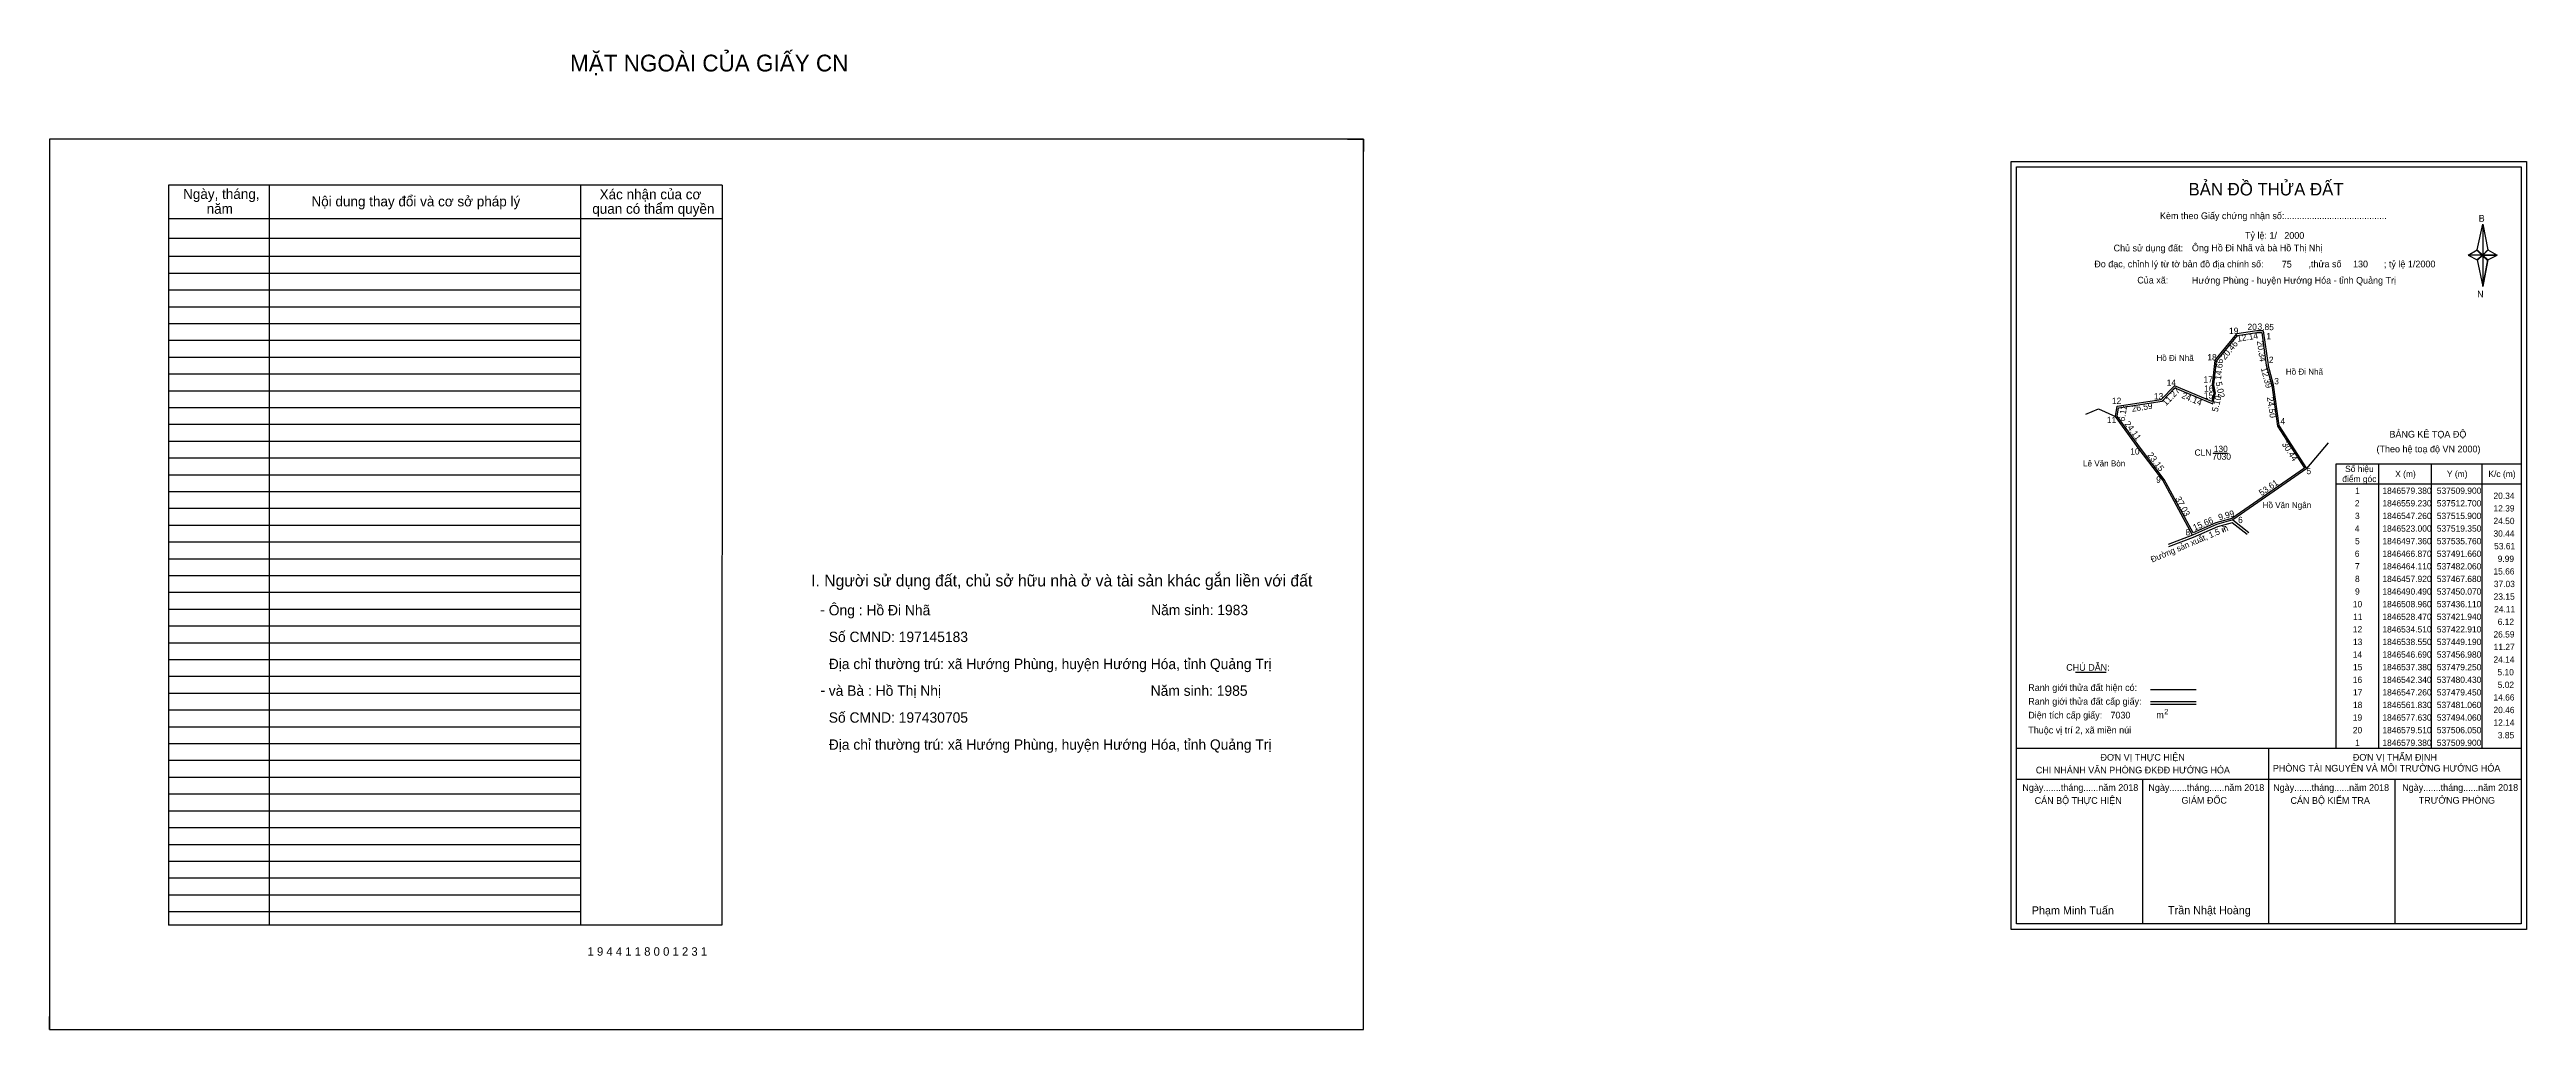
# Model space of a CAD drawing. Extents: x 535373 to 537667, y 1846164 to 1846747.
# Drawn here: x 536192 to 537667, y 1846164 to 1846747 of the extents above; entities that cross this region are included whole.
import ezdxf

# ---------------------------------------------------------------- set-up
doc = ezdxf.new("R2010")
doc.units = 0
for name, color, linetype in [('Level 1', 7, 'Continuous'), ('Level 10', 7, 'Continuous'), ('Level 11', 7, 'Continuous'), ('Level 6', 7, 'Continuous'), ('Level 63', 7, 'Continuous'), ('Level 7', 7, 'Continuous'), ('Level 8', 7, 'Continuous')]:
    doc.layers.add(name, color=color, linetype=linetype)

msp = doc.modelspace()

# ---------------------------------------------------------------- linework, layer by layer
at = {"layer": 'Level 1'}
for p, q in [((537363, 1846677), (537363, 1846677)), ((537637.3, 1846627.6), (537640.5, 1846643)), ((537640.5, 1846643), (537640.5, 1846624.5)), ((537640.5, 1846643), (537643.6, 1846627.6)), ((537631.8, 1846624.5), (537637.3, 1846627.6)), ((537637.3, 1846627.6), (537640.5, 1846624.5)), ((537640.2, 1846624.2), (537637.3, 1846627.2)), ((537640.5, 1846624.5), (537637.3, 1846621.6)), ((537640.2, 1846624.2), (537637.3, 1846621.2)), ((537637.3, 1846621.2), (537640.2, 1846624.2)), ((537637.3, 1846621.6), (537640.5, 1846605.8)), ((537643.4, 1846627.2), (537640.2, 1846624.2)), ((537640.2, 1846624.2), (537643.4, 1846627.2)), ((537643.4, 1846621.2), (537640.2, 1846624.2)), ((537643.6, 1846627.6), (537640.5, 1846624.5)), ((537640.5, 1846624.5), (537640.5, 1846605.8)), ((537640.5, 1846624.5), (537649.1, 1846624.5)), ((537640.5, 1846624.5), (537643.6, 1846621.6)), ((537643.6, 1846621.6), (537640.5, 1846605.8)), ((537643.6, 1846621.6), (537649.1, 1846624.5)), ((537398.1, 1846376.3), (537416.3, 1846376.3)), ((537442.7, 1846366), (537469.9, 1846366)), ((537442.7, 1846358.9), (537469.9, 1846358.9)), ((537442.7, 1846357.2), (537469.9, 1846357.2)), ((537534, 1846330.8), (537363, 1846330.8)), ((537663.3, 1846330.8), (537495.6, 1846330.8)), ((537513.2, 1846226.4), (537513.2, 1846330.8)), ((537663.3, 1846312.3), (537363, 1846312.3)), ((537438.1, 1846226.4), (537438.1, 1846312.3)), ((537588.3, 1846226.4), (537588.3, 1846312.3)), ((537663.3, 1846226.4), (537663.3, 1846226.4))]:
    msp.add_line(p, q, dxfattribs=at)
for points in [[(537637.3, 1846627.6), (537640.5, 1846643), (537640.5, 1846624.5)], [(537631.8, 1846624.5), (537637.3, 1846621.6), (537640.5, 1846624.5)], [(537640.5, 1846624.5), (537643.6, 1846627.6), (537649.1, 1846624.5)], [(537640.5, 1846624.5), (537640.5, 1846605.8), (537643.6, 1846621.6)]]:
    msp.add_lwpolyline(points, close=True, dxfattribs=at)
at = {"layer": 'Level 10'}
for p, q in [((536964.8, 1846693.6), (536974.4, 1846693.6)), ((536974.4, 1846693.6), (536974.4, 1846686.2)), ((536192.2, 1846163.6), (536192.2, 1846171.4)), ((536192.2, 1846163.6), (536199.2, 1846163.6))]:
    msp.add_line(p, q, dxfattribs=at)
msp.add_lwpolyline([(536192.2, 1846163.6), (536974.4, 1846163.6), (536974.4, 1846693.6), (536192.2, 1846693.6)], close=True, dxfattribs=at)
at = {"layer": 'Level 63'}
for p, q in [((537481.1, 1846561.8), (537494.1, 1846577.6)), ((537506.1, 1846579.5), (537494.1, 1846577.6)), ((537509.9, 1846579.4), (537506.1, 1846579.5)), ((537509.9, 1846579.4), (537512.7, 1846559.2)), ((537481.1, 1846561.8), (537479.4, 1846547.3)), ((537449.2, 1846538.6), (537457, 1846546.7)), ((537479.2, 1846537.4), (537457, 1846546.7)), ((537479.4, 1846547.3), (537480.4, 1846542.3)), ((537515.9, 1846547.3), (537512.7, 1846559.2)), ((537519.3, 1846523), (537515.9, 1846547.3)), ((537404.2, 1846529.9), (537411.9, 1846533)), ((537411.9, 1846533), (537421.9, 1846528.5)), ((537421.9, 1846528.5), (537422.9, 1846534.5)), ((537422.9, 1846534.5), (537449.2, 1846538.6)), ((537480.4, 1846542.3), (537479.2, 1846537.4)), ((537436.1, 1846509), (537421.9, 1846528.5)), ((537535.8, 1846497.4), (537519.3, 1846523)), ((537450.1, 1846490.5), (537436.1, 1846509)), ((537480, 1846506.6), (537488.5, 1846506.6)), ((537535.8, 1846497.4), (537548.8, 1846512.7)), ((537467.7, 1846457.9), (537450.1, 1846490.5)), ((537535.8, 1846497.4), (537491.7, 1846466.9)), ((537553.2, 1846488.3), (537663.3, 1846488.3)), ((537578.4, 1846500.3), (537578.4, 1846330.8)), ((537609.9, 1846500.3), (537609.9, 1846330.8)), ((537639.9, 1846500.3), (537639.9, 1846330.8)), ((537467.7, 1846457.9), (537453.3, 1846452.3)), ((537482.1, 1846464.1), (537467.7, 1846457.9)), ((537482.6, 1846462.7), (537468.2, 1846456.5)), ((537491.7, 1846466.9), (537482.1, 1846464.1)), ((537491.3, 1846465.2), (537482.6, 1846462.7)), ((537500.3, 1846458.2), (537491.3, 1846465.2)), ((537491.7, 1846466.9), (537501.2, 1846459.4)), ((537468.2, 1846456.5), (537453.4, 1846450.8))]:
    msp.add_line(p, q, dxfattribs=at)
for points in [[(537359.8, 1846680.2), (537666.5, 1846680.2), (537666.5, 1846223.2), (537359.8, 1846223.2)], [(537363, 1846677), (537663.3, 1846677), (537663.3, 1846226.4), (537363, 1846226.4)], [(537509, 1846578.4), (537511.7, 1846559), (537514.9, 1846547.1), (537518.4, 1846522.6), (537534.4, 1846497.6), (537491.2, 1846467.8), (537481.7, 1846465.1), (537468.1, 1846459.2), (537450.9, 1846491), (537436.9, 1846509.6), (537423, 1846528.7), (537423.8, 1846533.6), (537449.7, 1846537.6), (537457.2, 1846545.5), (537479.9, 1846536), (537481.4, 1846542.3), (537480.5, 1846547.3), (537482, 1846561.4), (537494.6, 1846576.7), (537506.1, 1846578.5)], [(537553.2, 1846500.3), (537663.3, 1846500.3), (537663.3, 1846330.8), (537553.2, 1846330.8)]]:
    msp.add_lwpolyline(points, close=True, dxfattribs=at)
at = {"layer": 'Level 7'}
for p, q in [((536508.2, 1846623.6), (536263, 1846623.6)), ((536508.2, 1846613.6), (536263, 1846613.6)), ((536508.2, 1846603.6), (536263, 1846603.6)), ((536508.2, 1846593.6), (536263, 1846593.6)), ((536508.2, 1846583.6), (536263, 1846583.6)), ((536508.2, 1846573.6), (536263, 1846573.6)), ((536508.2, 1846563.6), (536263, 1846563.6)), ((536508.2, 1846553.6), (536263, 1846553.6)), ((536508.2, 1846543.6), (536263, 1846543.6)), ((536508.2, 1846533.6), (536263, 1846533.6)), ((536508.2, 1846523.6), (536263, 1846523.6)), ((536508.2, 1846513.6), (536263, 1846513.6)), ((536508.2, 1846503.6), (536263, 1846503.6)), ((536508.2, 1846493.6), (536263, 1846493.6)), ((536508.2, 1846483.6), (536263, 1846483.6)), ((536508.2, 1846473.6), (536263, 1846473.6)), ((536508.2, 1846463.6), (536263, 1846463.6)), ((536508.2, 1846453.6), (536263, 1846453.6)), ((536508.2, 1846443.6), (536263, 1846443.6)), ((536508.2, 1846433.6), (536263, 1846433.6)), ((536508.2, 1846423.6), (536263, 1846423.6)), ((536508.2, 1846413.6), (536263, 1846413.6)), ((536508.2, 1846403.6), (536263, 1846403.6)), ((536508.2, 1846393.6), (536263, 1846393.6)), ((536508.2, 1846383.6), (536263, 1846383.6)), ((536508.2, 1846373.6), (536263, 1846373.6)), ((536508.2, 1846363.6), (536263, 1846363.6)), ((536508.2, 1846353.6), (536263, 1846353.6)), ((536508.2, 1846343.6), (536263, 1846343.6)), ((536508.2, 1846333.6), (536263, 1846333.6)), ((536508.2, 1846323.6), (536263, 1846323.6)), ((536508.2, 1846313.6), (536263, 1846313.6)), ((536508.2, 1846303.6), (536263, 1846303.6)), ((536508.2, 1846293.6), (536263, 1846293.6)), ((536508.2, 1846283.6), (536263, 1846283.6)), ((536508.2, 1846273.6), (536263, 1846273.6)), ((536508.2, 1846263.6), (536263, 1846263.6)), ((536508.2, 1846253.6), (536263, 1846253.6)), ((536508.2, 1846243.6), (536263, 1846243.6)), ((536508.2, 1846233.6), (536263, 1846233.6))]:
    msp.add_line(p, q, dxfattribs=at)
at = {"layer": 'Level 8'}
for p, q in [((536592.6, 1846666.1), (536263, 1846666.1)), ((536263, 1846666.1), (536263, 1846225.6)), ((536323, 1846666.1), (536323, 1846225.6)), ((536508.3, 1846665.9), (536508.2, 1846225.6)), ((536592.6, 1846666.1), (536592.4, 1846225.6)), ((536592.6, 1846646.1), (536263, 1846646.1)), ((536508.2, 1846634.3), (536263, 1846634.3)), ((536592.4, 1846225.6), (536263, 1846225.6))]:
    msp.add_line(p, q, dxfattribs=at)

# ---------------------------------------------------------------- texts
at = {"layer": 'Level 1'}
for s, height, p in [('BẢN ĐỒ THỬA ĐẤT', 7.465, (537465.4, 1846660)), ('Kèm theo Giấy chứng nhận số:.........................................', 4, (537448.4, 1846645.9)), ('B', 4, (537638.1, 1846644.4)), ('Đo đạc, chỉnh lý từ tờ bản đồ địa chính số:                  ,thửa số                 ; tỷ lệ 1/2000', 4, (537409.3, 1846617.2)), ('Chủ sử dụng đất:', 4, (537420.8, 1846626.7)), ('Của xã:', 4, (537434.9, 1846607.6)), ('N', 4, (537637.2, 1846599.3)), ('BẢNG KÊ TỌA ĐỘ', 4, (537585, 1846515.9)), ('(Theo hệ toạ độ VN 2000)', 4, (537577.3, 1846507.1)), ('Ranh giới thửa đất hiện có:', 4, (537370, 1846365.1)), ('CHÚ DẪN:', 4, (537392.6, 1846377.1)), ('Ranh giới thửa đất cấp giấy:', 4, (537370, 1846356.9)), ('2', 3.2, (537450.9, 1846351.2)), ('Thuộc vị trí 2, xã miền núi', 4, (537370, 1846339.8)), ('Diện tích cấp giấy:', 4, (537370, 1846348.7)), ('m', 4, (537446.2, 1846348.8)), ('ĐƠN VỊ THỰC HIỆN', 4, (537413, 1846323.6)), ('ĐƠN VỊ THẨM ĐỊNH', 4, (537563.2, 1846323.6)), ('Ngày.......tháng......năm 2018', 4, (537366.5, 1846305.6)), ('CHI NHÁNH VĂN PHÒNG ĐKĐĐ HƯỚNG HÓA', 4, (537374.5, 1846316)), ('Ngày.......tháng......năm 2018', 4, (537441.5, 1846305.6)), ('PHÒNG TÀI NGUYÊN VÀ MÔI TRƯỜNG HƯỚNG HÓA', 4, (537515.6, 1846317.1)), ('Ngày.......tháng......năm 2018', 4, (537515.8, 1846305.6)), ('Ngày.......tháng......năm 2018', 4, (537592.6, 1846305.6)), ('CÁN BỘ THỰC HIỆN', 4, (537373.8, 1846297.9)), ('GIÁM ĐỐC', 4, (537461.2, 1846298)), ('CÁN BỘ KIỂM TRA', 4, (537526.1, 1846297.9)), ('TRƯỞNG PHÒNG', 4, (537602.4, 1846298)), ('Phạm Minh Tuấn', 4.8, (537372.1, 1846232.1)), ('Trần Nhật Hoàng', 4.8, (537453.2, 1846232.2))]:
    msp.add_text(s, height=height, dxfattribs=at).set_placement(p)
at = {"layer": 'Level 11'}
msp.add_text('Tỷ lệ: 1/', height=4, dxfattribs=at).set_placement((537499, 1846634.2))
at = {"layer": 'Level 6'}
for s, height, p in [('2000', 4, (537522.4, 1846634.2)), ('Ông Hồ Đi Nhã và bà Hồ Thị Nhị', 4, (537467.4, 1846626.8)), ('75', 4, (537520.9, 1846617.1)), ('130', 4, (537563.3, 1846617.2)), ('Hướng Phùng - huyện Hướng Hóa - tỉnh Quảng Trị', 4, (537467.4, 1846607.5)), ('Ông : Hồ Đi Nhã', 6.16, (536656, 1846410.1)), ('Năm sinh: 1983', 6.16, (536847.9, 1846410.2)), ('Số CMND: 197145183', 6.16, (536656, 1846394.2)), ('Địa chỉ thường trú: xã Hướng Phùng, huyện Hướng Hóa, tỉnh Quảng Trị', 6.16, (536656, 1846378.1)), ('và Bà : Hồ Thị Nhị', 6.16, (536656, 1846362.2)), ('Năm sinh: 1985', 6.16, (536847.6, 1846362.2)), ('Số CMND: 197430705', 6.16, (536656, 1846346.2)), ('7030', 4, (537418.9, 1846348.7)), ('Địa chỉ thường trú: xã Hướng Phùng, huyện Hướng Hóa, tỉnh Quảng Trị', 6.16, (536656, 1846330.1)), ('1 9 4 4 1 1 8 0 0 1 2 3 1', 5.04, (536512.4, 1846207.5))]:
    msp.add_text(s, height=height, dxfattribs=at).set_placement(p)
at = {"layer": 'Level 63'}
for s, height, p in [(' 19', 3.75, (537488.1, 1846577.6)), (' 20', 3.75, (537499.1, 1846579.9)), (' 1', 3.75, (537510.3, 1846574.4)), ('Hồ Đi Nhã', 3.6, (537446.3, 1846561.5)), (' 18', 3.75, (537475.2, 1846561.8)), (' 2', 3.75, (537511.8, 1846560.3)), (' 14', 3.75, (537451, 1846546.7)), (' 17', 3.75, (537472.9, 1846548.6)), (' 16', 3.75, (537473.3, 1846543.2)), (' 3', 3.75, (537515, 1846547.6)), ('Hồ Đi Nhã', 3.6, (537523.3, 1846553.3)), (' 12', 3.75, (537418.4, 1846535.9)), (' 13', 3.75, (537443.4, 1846538.6)), (' 15', 3.75, (537473.1, 1846539.1)), (' 11', 3.75, (537415.4, 1846524.5)), (' 4', 3.75, (537518.7, 1846523.8)), ('Lê Văn Bòn', 3.6, (537402.6, 1846498.7)), (' 10', 3.75, (537429.3, 1846505.8)), ('CLN', 3.75, (537469, 1846505.1)), ('7030', 3.75, (537479.5, 1846502.7)), ('130', 3.75, (537480.4, 1846507.3)), (' 9', 3.75, (537444.7, 1846489)), (' 5', 3.75, (537534.2, 1846494.1)), ('điểm góc', 3.75, (537556.9, 1846489.4)), ('Số hiệu', 3.75, (537558.6, 1846495.4)), ('X (m)', 3.75, (537588.4, 1846492.4)), ('Y (m)', 3.75, (537619.2, 1846492.4)), ('K/c (m)', 3.75, (537643.9, 1846492.4)), ('Hồ Văn Ngân', 3.6, (537509.5, 1846473.9)), (' 2', 3.75, (537563, 1846474.9)), (' 1', 3.75, (537563.2, 1846482.4)), ('1846579.380', 3.75, (537580.8, 1846482.4)), ('1846559.230', 3.75, (537580.8, 1846474.9)), ('537509.900', 3.75, (537613.2, 1846482.4)), ('537512.700', 3.75, (537613.2, 1846474.9)), ('20.34', 3.75, (537646.9, 1846479.4)), ('12.39', 3.75, (537646.9, 1846471.9)), (' 8', 3.75, (537462.2, 1846457.7)), (' 7', 3.75, (537483.7, 1846459.6)), (' 6', 3.75, (537493.5, 1846465)), ('D', 0.01, (537500.3, 1846458.2)), ('D', 0.01, (537500.3, 1846458.2)), ('D', 0.01, (537500.3, 1846458.2)), (' 4', 3.75, (537563, 1846459.9)), (' 3', 3.75, (537563.1, 1846467.4)), ('1846547.260', 3.75, (537580.8, 1846467.4)), ('1846523.000', 3.75, (537580.8, 1846459.9)), ('537515.900', 3.75, (537613.2, 1846467.4)), ('537519.350', 3.75, (537613.2, 1846459.9)), ('24.50', 3.75, (537646.9, 1846464.4)), ('30.44', 3.75, (537646.9, 1846456.9)), (' 5', 3.75, (537563.1, 1846452.4)), (' 6', 3.75, (537563, 1846444.9)), ('1846497.360', 3.75, (537580.8, 1846452.4)), ('1846466.870', 3.75, (537580.8, 1846444.9)), ('537535.760', 3.75, (537613.2, 1846452.4)), ('537491.660', 3.75, (537613.2, 1846444.9)), ('53.61', 3.75, (537647.3, 1846449.4)), ('9.99', 3.75, (537649.4, 1846441.9)), (' 7', 3.75, (537563.1, 1846437.4)), (' 8', 3.75, (537563.1, 1846429.9)), ('1846464.110', 3.75, (537580.8, 1846437.4)), ('1846457.920', 3.75, (537580.8, 1846429.9)), ('537482.060', 3.75, (537613.2, 1846437.4)), ('537467.680', 3.75, (537613.2, 1846429.9)), ('15.66', 3.75, (537646.9, 1846434.4)), ('37.03', 3.75, (537647.1, 1846426.9)), (' 10', 3.75, (537561.8, 1846414.9)), (' 9', 3.75, (537563.1, 1846422.4)), ('1846490.490', 3.75, (537580.8, 1846422.4)), ('1846508.960', 3.75, (537580.8, 1846414.9)), ('537450.070', 3.75, (537613.2, 1846422.4)), ('537436.110', 3.75, (537613.2, 1846414.9)), ('23.15', 3.75, (537647, 1846419.4)), ('24.11', 3.75, (537647.3, 1846411.9)), (' 12', 3.75, (537561.8, 1846399.9)), (' 11', 3.75, (537562, 1846407.4)), ('1846528.470', 3.75, (537580.8, 1846407.4)), ('1846534.510', 3.75, (537580.8, 1846399.9)), ('537421.940', 3.75, (537613.2, 1846407.4)), ('537422.910', 3.75, (537613.2, 1846399.9)), ('26.59', 3.75, (537646.9, 1846396.9)), ('6.12', 3.75, (537649.4, 1846404.4)), (' 14', 3.75, (537561.8, 1846384.9)), (' 13', 3.75, (537561.9, 1846392.4)), ('1846538.550', 3.75, (537580.8, 1846392.4)), ('1846546.690', 3.75, (537580.8, 1846384.9)), ('537449.190', 3.75, (537613.2, 1846392.4)), ('537456.980', 3.75, (537613.2, 1846384.9)), ('24.14', 3.75, (537646.9, 1846381.9)), ('11.27', 3.75, (537647, 1846389.4)), (' 15', 3.75, (537561.9, 1846377.4)), (' 16', 3.75, (537561.8, 1846369.9)), ('1846537.380', 3.75, (537580.8, 1846377.4)), ('1846542.340', 3.75, (537580.8, 1846369.9)), ('537479.250', 3.75, (537613.2, 1846377.4)), ('537480.430', 3.75, (537613.2, 1846369.9)), ('5.10', 3.75, (537649.3, 1846374.4)), ('5.02', 3.75, (537649.4, 1846366.9)), (' 17', 3.75, (537561.9, 1846362.4)), (' 18', 3.75, (537561.9, 1846354.9)), ('1846547.260', 3.75, (537580.8, 1846362.4)), ('1846561.830', 3.75, (537580.8, 1846354.9)), ('537479.450', 3.75, (537613.2, 1846362.4)), ('537481.060', 3.75, (537613.2, 1846354.9)), ('20.46', 3.75, (537646.9, 1846351.9)), ('14.66', 3.75, (537646.9, 1846359.4)), (' 20', 3.75, (537561.8, 1846339.9)), (' 19', 3.75, (537561.8, 1846347.4)), ('1846577.630', 3.75, (537580.8, 1846347.4)), ('1846579.510', 3.75, (537580.8, 1846339.9)), ('537494.060', 3.75, (537613.2, 1846347.4)), ('537506.050', 3.75, (537613.2, 1846339.9)), ('12.14', 3.75, (537646.9, 1846344.4)), ('3.85', 3.75, (537649.5, 1846336.9)), (' 1', 3.75, (537563.2, 1846332.4)), ('1846579.380', 3.75, (537580.8, 1846332.4)), ('537509.900', 3.75, (537613.2, 1846332.4))]:
    msp.add_text(s, height=height, dxfattribs=at).set_placement(p)
for s, height, rotation, p in [('12.14', 3.75, 8.9113, (537494.6, 1846572.9)), ('3.85', 3.75, 358.0661, (537506.4, 1846580.1)), ('14.66', 3.75, 83.6943, (537484.7, 1846550.1)), ('20.46', 3.75, 50.553, (537487.1, 1846561.9)), ('20.34', 3.75, 277.911, (537506.1, 1846573.3)), ('11.27', 3.75, 46.2587, (537452, 1846534.5)), ('5.02', 3.75, 281.2651, (537481.5, 1846548.8)), ('12.39', 3.75, 284.9672, (537508.4, 1846557.1)), ('6.12', 3.75, 80.8764, (537427.4, 1846525.4)), ('26.59', 3.75, 8.7396, (537431.8, 1846531.2)), ('24.14', 3.75, 337.3126, (537460.9, 1846539.6)), ('5.10', 3.75, 76.6179, (537482.8, 1846530.9)), ('24.50', 3.75, 278.0937, (537512.1, 1846539.8)), ('24.11', 3.75, 305.9907, (537427.1, 1846524)), ('23.15', 3.75, 307.0827, (537440.7, 1846505.4)), ('30.44', 3.75, 302.6199, (537520.8, 1846512)), ('53.61', 3.75, 34.6593, (537508.9, 1846481)), ('37.03', 3.75, 298.3993, (537457.3, 1846479.6)), ('9.99', 3.75, 16.0399, (537483.7, 1846466.5)), ('Đường sản xuất, 1.5 m', 3.6, 22.7456, (537443.8, 1846441.5)), ('15.66', 3.75, 23.2899, (537469, 1846460.4))]:
    msp.add_text(s, height=height, rotation=rotation, dxfattribs=at).set_placement(p)
at = {"layer": 'Level 7'}
for s, height, p in [('MẶT NGOÀI CỦA GIẤY CN', 10, (536502, 1846733.8)), ('Ngày, tháng,', 6, (536271.7, 1846657.9)), ('Xác nhận của cơ', 6, (536519.6, 1846657.7)), ('năm', 6, (536285.7, 1846649.1)), ('Nội dung thay đổi và cơ sở pháp lý', 6, (536348.1, 1846653.5)), (' quan có thẩm quyền', 6, (536513, 1846649.1)), ('I. Người sử dụng đất, chủ sở hữu nhà ở và tài sản khác gắn liền với đất', 7, (536645.5, 1846427.3)), ('-', 6.4, (536650.9, 1846410.3)), ('-', 6.4, (536651, 1846362.4))]:
    msp.add_text(s, height=height, dxfattribs=at).set_placement(p)

doc.saveas('drawing.dxf')
